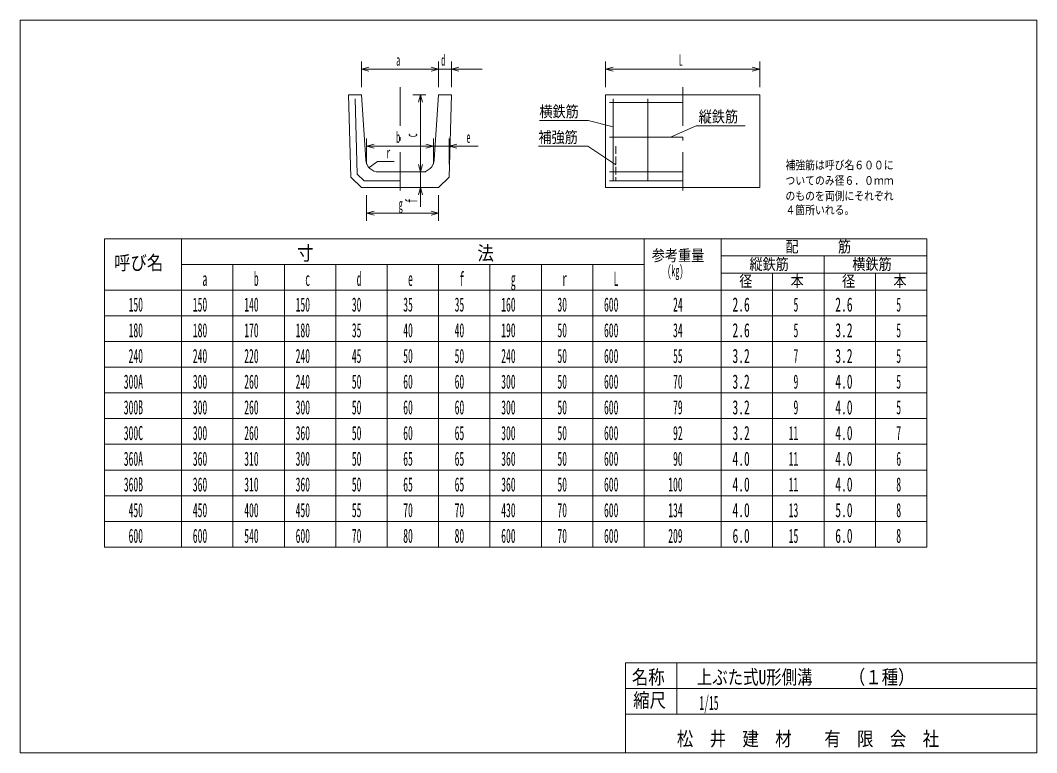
# Model space of a CAD drawing. Units: millimetres, scale not verified. Extents: x -25 to 3930, y 10 to 2860.
import ezdxf
from ezdxf.enums import TextEntityAlignment as Align

# ---------------------------------------------------------------- set-up
doc = ezdxf.new("R2010")
doc.units = ezdxf.units.MM
doc.header["$LTSCALE"] = 5
doc.linetypes.add('USER1', pattern=[50.5, 30, -9, 2.5, -9])
doc.linetypes.add('USER2', pattern=[8, 6, -2])
doc.layers.add('1', color=7, linetype='Continuous', lineweight=18)
doc.styles.add('ＭＳ ゴシック', font='')
doc.styles.get('ＭＳ ゴシック').set_extended_font_data('MS Gothic')

msp = doc.modelspace()

# ---------------------------------------------------------------- linework, layer by layer
at = {"layer": '1'}
for p, q in [((-25, 10), (-25, 2860)), ((-25, 2860), (3930, 2860)), ((3930, 2860), (3930, 310)), ((1302.5, 2700), (1302.5, 2600)), ((1602.5, 2700), (1602.5, 2600)), ((1602.5, 2700), (1602.5, 2600)), ((1652.5, 2700), (1652.5, 2600)), ((2252.5, 2700), (2252.5, 2600)), ((2852.5, 2700), (2852.5, 2600)), ((1302.5, 2670), (1331.478, 2677.765)), ((1302.5, 2670), (1602.5, 2670)), ((1302.5, 2670), (1331.478, 2662.235)), ((1482.5, 2670), (1772.5, 2670)), ((1602.5, 2670), (1573.522, 2677.765)), ((1602.5, 2670), (1573.522, 2677.765)), ((1602.5, 2670), (1573.522, 2662.235)), ((1602.5, 2670), (1573.522, 2662.235)), ((1652.5, 2670), (1681.478, 2677.765)), ((1652.5, 2670), (1681.478, 2662.235)), ((2252.5, 2670), (2281.478, 2677.765)), ((2252.5, 2670), (2852.5, 2670)), ((2252.5, 2670), (2281.478, 2662.235)), ((2852.5, 2670), (2823.522, 2677.765)), ((2852.5, 2670), (2823.522, 2662.235)), ((1252.5, 2570), (1302.5, 2570)), ((1252.5, 2570), (1261.389, 2249.985)), ((1277.926, 2555), (1286.071, 2261.784)), ((1302.5, 2570), (1319.388, 2316.674)), ((1502.5, 2570), (1552.5, 2570)), ((1532.5, 2570), (1524.735, 2541.022)), ((1532.5, 2270), (1532.5, 2570)), ((1532.5, 2570), (1540.265, 2541.022)), ((1585.612, 2316.674), (1602.5, 2570)), ((1602.5, 2570), (1652.5, 2570)), ((1652.5, 2570), (1643.611, 2249.985)), ((2252.5, 2570), (2852.5, 2570)), ((2252.5, 2210), (2252.5, 2570)), ((2267.5, 2540), (2552.5, 2540)), ((2282.5, 2555), (2282.5, 2235)), ((2417.5, 2555), (2417.5, 2235)), ((2852.5, 2570), (2852.5, 2210)), ((2185, 2470), (1995, 2470)), ((2282.5, 2446.005), (2185, 2470)), ((2505, 2405), (2605, 2450)), ((2605, 2450), (2795, 2450)), ((1322.5, 2400), (1322.5, 2300)), ((1322.5, 2370), (1351.478, 2377.765)), ((1532.5, 2134.435), (1532.5, 2390)), ((1582.5, 2370), (1553.522, 2377.765)), ((1582.5, 2370), (1553.522, 2377.765)), ((1582.5, 2400), (1582.5, 2300)), ((1582.5, 2400), (1582.5, 2300)), ((1644.167, 2400), (1644.167, 2300)), ((1644.167, 2370), (1673.144, 2377.765)), ((2267.5, 2405), (2552.5, 2405)), ((1322.5, 2370), (1582.5, 2370)), ((1322.5, 2370), (1351.478, 2362.235)), ((1462.5, 2370), (1756.03, 2370)), ((1582.5, 2370), (1553.522, 2362.235)), ((1582.5, 2370), (1553.522, 2362.235)), ((1644.167, 2370), (1673.144, 2362.235)), ((2183.933, 2370), (1991.202, 2370)), ((2292.5, 2298.173), (2183.933, 2370)), ((1331.882, 2286.81), (1365, 2310)), ((1365, 2310), (1430, 2310)), ((1532.5, 2270), (1524.735, 2298.978)), ((1532.5, 2270), (1524.735, 2298.978)), ((1532.5, 2270), (1540.265, 2298.978)), ((1532.5, 2270), (1540.265, 2298.978)), ((1286.071, 2261.784), (1312.855, 2235)), ((1369.278, 2270), (1535.722, 2270)), ((1502.5, 2270), (1552.5, 2270)), ((2267.5, 2270), (2552.5, 2270)), ((1302.5, 2210), (1261.389, 2249.985)), ((1312.855, 2235), (1452.5, 2235)), ((1602.5, 2210), (1643.611, 2249.985)), ((2267.5, 2235), (2552.5, 2235)), ((1602.5, 2210), (1302.5, 2210)), ((1322.5, 2080), (1322.5, 2180)), ((1532.5, 2210), (1524.735, 2181.022)), ((1532.5, 2210), (1540.265, 2181.022)), ((1602.5, 2080), (1602.5, 2180)), ((2852.5, 2210), (2252.5, 2210)), ((1322.5, 2110), (1351.478, 2117.765)), ((1322.5, 2110), (1602.5, 2110)), ((1322.5, 2110), (1351.478, 2102.235)), ((1602.5, 2110), (1573.522, 2117.765)), ((1602.5, 2110), (1573.522, 2102.235)), ((302.5, 2010), (302.5, 810)), ((302.5, 2010), (2402.5, 2010)), ((602.5, 2010), (602.5, 810)), ((2402.5, 2010), (2702.5, 2010)), ((2402.5, 2010), (2402.5, 1810)), ((2402.5, 810), (2402.5, 2010)), ((2702.5, 2010), (2702.5, 810)), ((2702.5, 2010), (2702.5, 1910)), ((2702.5, 2010), (3502.5, 2010)), ((2702.5, 2010), (2702.5, 810)), ((3502.5, 2010), (3502.5, 810)), ((3502.5, 1944), (2702.5, 1944)), ((3102.5, 1944), (3102.5, 1810)), ((2402.5, 1910), (602.5, 1910)), ((802.5, 1910), (802.5, 1810)), ((1002.5, 1810), (1002.5, 1910)), ((1202.5, 1910), (1202.5, 1810)), ((1402.5, 1810), (1402.5, 1910)), ((1602.5, 1910), (1602.5, 1810)), ((1802.5, 1810), (1802.5, 1910)), ((2002.5, 1810), (2002.5, 1910)), ((2202.5, 1910), (2202.5, 810)), ((2702.5, 810), (2702.5, 1910)), ((2702.5, 1876), (3502.5, 1876)), ((2902.5, 1810), (2902.5, 1876)), ((3302.5, 1810), (3302.5, 1876)), ((302.5, 1810), (2402.5, 1810)), ((802.5, 1810), (802.5, 810)), ((1002.5, 1810), (1002.5, 810)), ((1202.5, 1810), (1202.5, 810)), ((1402.5, 1810), (1402.5, 810)), ((1602.5, 1810), (1602.5, 810)), ((1802.5, 1810), (1802.5, 810)), ((2002.5, 1810), (2002.5, 810)), ((2402.5, 1810), (2702.5, 1810)), ((2402.5, 810), (2402.5, 1810)), ((2702.5, 1810), (3502.5, 1810)), ((2902.5, 1810), (2902.5, 810)), ((3102.5, 810), (3102.5, 1810)), ((3302.5, 1810), (3302.5, 810)), ((2402.5, 1710), (302.5, 1710)), ((2402.5, 1710), (2702.5, 1710)), ((2702.5, 1710), (3502.5, 1710)), ((2402.5, 1610), (302.5, 1610)), ((2402.5, 1610), (2702.5, 1610)), ((2702.5, 1610), (3502.5, 1610)), ((2402.5, 1510), (302.5, 1510)), ((2402.5, 1510), (2702.5, 1510)), ((2702.5, 1510), (3502.5, 1510)), ((2402.5, 1410), (302.5, 1410)), ((2402.5, 1410), (2702.5, 1410)), ((2702.5, 1410), (3502.5, 1410)), ((2402.5, 1310), (302.5, 1310)), ((2402.5, 1310), (2702.5, 1310)), ((2702.5, 1310), (3502.5, 1310)), ((2402.5, 1210), (302.5, 1210)), ((2402.5, 1210), (2702.5, 1210)), ((2702.5, 1210), (3502.5, 1210)), ((2402.5, 1110), (302.5, 1110)), ((2402.5, 1110), (2702.5, 1110)), ((2702.5, 1110), (3502.5, 1110)), ((2402.5, 1010), (302.5, 1010)), ((2402.5, 1010), (2702.5, 1010)), ((2702.5, 1010), (3502.5, 1010)), ((2402.5, 910), (302.5, 910)), ((2402.5, 910), (2702.5, 910)), ((2702.5, 910), (3502.5, 910)), ((2402.5, 810), (302.5, 810)), ((2702.5, 810), (2402.5, 810)), ((3502.5, 810), (2702.5, 810)), ((2330, 360), (3930, 360)), ((2330, 360), (2330, 160)), ((2530, 360), (2530, 160)), ((3930, 160), (3930, 310)), ((2730, 260), (2330, 260)), ((2730, 260), (3930, 260)), ((2330, 160), (2330, 10)), ((2330, 160), (3930, 160)), ((3930, 160), (3930, 10)), ((3930, 10), (-25, 10))]:
    msp.add_line(p, q, dxfattribs=at)
at = {"layer": '1', "linetype": 'USER1'}
for p, q in [((1452.5, 2600), (1452.5, 2180)), ((2552.5, 2600), (2552.5, 2180))]:
    msp.add_line(p, q, dxfattribs=at)
at = {"layer": '1', "linetype": 'USER2'}
msp.add_line((2292.5, 2370), (2292.5, 2235), dxfattribs=at)
at = {"layer": '1'}
for centre, start, end in [((1369.278, 2320), 183.81408, 270), ((1535.722, 2320), 270, 356.18592)]:
    msp.add_arc(centre, 50, start, end, dxfattribs=at)

# ---------------------------------------------------------------- texts
at = {"layer": '1', "style": 'ＭＳ ゴシック'}
for s, height, width, p in [('d', 43.99, 0.5, (1612.5, 2670)), ('a', 43.99, 0.5, (1437.5, 2670)), ('L', 43.99, 0.5, (2537.5, 2670)), ('横鉄筋', 43.99, 0.85, (1995, 2470)), ('縦鉄筋', 43.99, 0.85, (2615, 2450)), ('b', 43.99, 0.5, (1437.5, 2370)), ('e', 43.99, 0.5, (1711.03, 2370)), ('補強筋', 43.99, 0.85, (1991.202, 2370)), ('r', 43.99, 0.5, (1400, 2310)), ('補強筋は呼び名６００に', 32.99, 0.85, (2952.5, 2270)), ('ついてのみ径６．０ｍｍ', 32.99, 0.85, (2952.5, 2210)), ('のものを両側にそれぞれ', 32.99, 0.85, (2952.5, 2150)), ('g', 43.99, 0.5, (1447.5, 2110)), ('４箇所いれる。', 32.99, 0.85, (2952.5, 2095.347)), ('寸\u3000\u3000\u3000\u3000\u3000\u3000\u3000\u3000\u3000\u3000法', 54.99, 0.85, (1052.5, 1910)), ('配\u3000\u3000\u3000筋', 43.99, 0.85, (2952.5, 1944)), ('呼び名', 54.99, 0.85, (340, 1872.5)), ('参考重量', 43.99, 0.85, (2432.5, 1910)), ('縦鉄筋', 43.99, 0.85, (2812.5, 1876)), ('横鉄筋', 43.99, 0.85, (3212.5, 1876)), ('(kg)', 43.99, 0.5, (2492.5, 1850)), ('a', 54.99, 0.5, (683.75, 1810)), ('b', 54.99, 0.5, (883.75, 1810)), ('c', 54.99, 0.5, (1083.75, 1810)), ('d', 54.99, 0.5, (1283.75, 1810)), ('e', 54.99, 0.5, (1483.75, 1810)), ('f', 54.99, 0.5, (1683.75, 1810)), ('g', 54.99, 0.5, (1883.75, 1810)), ('r', 54.99, 0.5, (2083.75, 1810)), ('L', 54.99, 0.5, (2283.75, 1810)), ('径', 43.99, 0.85, (2772.5, 1810)), ('本', 43.99, 0.85, (2972.5, 1810)), ('径', 43.99, 0.85, (3172.5, 1810)), ('本', 43.99, 0.85, (3372.5, 1810)), ('150', 54.99, 0.5, (396.25, 1710)), ('150', 54.99, 0.5, (646.25, 1710)), ('140', 54.99, 0.5, (846.25, 1710)), ('150', 54.99, 0.5, (1046.25, 1710)), ('30', 54.99, 0.5, (1265, 1710)), ('35', 54.99, 0.5, (1465, 1710)), ('35', 54.99, 0.5, (1665, 1710)), ('160', 54.99, 0.5, (1846.25, 1710)), ('30', 54.99, 0.5, (2065, 1710)), ('600', 54.99, 0.5, (2246.25, 1710)), ('24', 54.99, 0.5, (2515, 1710)), ('2.6', 54.99, 0.6, (2746.25, 1710)), ('5', 54.99, 0.5, (2983.75, 1710)), ('2.6', 54.99, 0.6, (3146.25, 1710)), ('5', 54.99, 0.5, (3383.75, 1710)), ('180', 54.99, 0.5, (396.25, 1610)), ('180', 54.99, 0.5, (646.25, 1610)), ('170', 54.99, 0.5, (846.25, 1610)), ('180', 54.99, 0.5, (1046.25, 1610)), ('35', 54.99, 0.5, (1265, 1610)), ('40', 54.99, 0.5, (1465, 1610)), ('40', 54.99, 0.5, (1665, 1610)), ('190', 54.99, 0.5, (1846.25, 1610)), ('50', 54.99, 0.5, (2065, 1610)), ('600', 54.99, 0.5, (2246.25, 1610)), ('34', 54.99, 0.5, (2515, 1610)), ('2.6', 54.99, 0.6, (2746.25, 1610)), ('5', 54.99, 0.5, (2983.75, 1610)), ('3.2', 54.99, 0.6, (3146.25, 1610)), ('5', 54.99, 0.5, (3383.75, 1610)), ('240', 54.99, 0.5, (396.25, 1510)), ('240', 54.99, 0.5, (646.25, 1510)), ('220', 54.99, 0.5, (846.25, 1510)), ('240', 54.99, 0.5, (1046.25, 1510)), ('45', 54.99, 0.5, (1265, 1510)), ('50', 54.99, 0.5, (1465, 1510)), ('50', 54.99, 0.5, (1665, 1510)), ('240', 54.99, 0.5, (1846.25, 1510)), ('50', 54.99, 0.5, (2065, 1510)), ('600', 54.99, 0.5, (2246.25, 1510)), ('55', 54.99, 0.5, (2515, 1510)), ('3.2', 54.99, 0.6, (2746.25, 1510)), ('7', 54.99, 0.5, (2983.75, 1510)), ('3.2', 54.99, 0.6, (3146.25, 1510)), ('5', 54.99, 0.5, (3383.75, 1510)), ('300A', 54.99, 0.5, (377.5, 1410)), ('300', 54.99, 0.5, (646.25, 1410)), ('260', 54.99, 0.5, (846.25, 1410)), ('240', 54.99, 0.5, (1046.25, 1410)), ('50', 54.99, 0.5, (1265, 1410)), ('60', 54.99, 0.5, (1465, 1410)), ('60', 54.99, 0.5, (1665, 1410)), ('300', 54.99, 0.5, (1846.25, 1410)), ('50', 54.99, 0.5, (2065, 1410)), ('600', 54.99, 0.5, (2246.25, 1410)), ('70', 54.99, 0.5, (2515, 1410)), ('3.2', 54.99, 0.6, (2746.25, 1410)), ('9', 54.99, 0.5, (2983.75, 1410)), ('4.0', 54.99, 0.6, (3146.25, 1410)), ('5', 54.99, 0.5, (3383.75, 1410)), ('300B', 54.99, 0.5, (377.5, 1310)), ('300', 54.99, 0.5, (646.25, 1310)), ('260', 54.99, 0.5, (846.25, 1310)), ('300', 54.99, 0.5, (1046.25, 1310)), ('50', 54.99, 0.5, (1265, 1310)), ('60', 54.99, 0.5, (1465, 1310)), ('60', 54.99, 0.5, (1665, 1310)), ('300', 54.99, 0.5, (1846.25, 1310)), ('50', 54.99, 0.5, (2065, 1310)), ('600', 54.99, 0.5, (2246.25, 1310)), ('79', 54.99, 0.5, (2515, 1310)), ('3.2', 54.99, 0.6, (2746.25, 1310)), ('9', 54.99, 0.5, (2983.75, 1310)), ('4.0', 54.99, 0.6, (3146.25, 1310)), ('5', 54.99, 0.5, (3383.75, 1310)), ('300C', 54.99, 0.5, (377.5, 1210)), ('300', 54.99, 0.5, (646.25, 1210)), ('260', 54.99, 0.5, (846.25, 1210)), ('360', 54.99, 0.5, (1046.25, 1210)), ('50', 54.99, 0.5, (1265, 1210)), ('60', 54.99, 0.5, (1465, 1210)), ('65', 54.99, 0.5, (1665, 1210)), ('300', 54.99, 0.5, (1846.25, 1210)), ('50', 54.99, 0.5, (2065, 1210)), ('600', 54.99, 0.5, (2246.25, 1210)), ('92', 54.99, 0.5, (2515, 1210)), ('3.2', 54.99, 0.6, (2746.25, 1210)), ('11', 54.99, 0.5, (2965, 1210)), ('4.0', 54.99, 0.6, (3146.25, 1210)), ('7', 54.99, 0.5, (3383.75, 1210)), ('360A', 54.99, 0.5, (377.5, 1110)), ('360', 54.99, 0.5, (646.25, 1110)), ('310', 54.99, 0.5, (846.25, 1110)), ('300', 54.99, 0.5, (1046.25, 1110)), ('50', 54.99, 0.5, (1265, 1110)), ('65', 54.99, 0.5, (1465, 1110)), ('65', 54.99, 0.5, (1665, 1110)), ('360', 54.99, 0.5, (1846.25, 1110)), ('50', 54.99, 0.5, (2065, 1110)), ('600', 54.99, 0.5, (2246.25, 1110)), ('90', 54.99, 0.5, (2515, 1110)), ('4.0', 54.99, 0.6, (2746.25, 1110)), ('11', 54.99, 0.5, (2965, 1110)), ('4.0', 54.99, 0.6, (3146.25, 1110)), ('6', 54.99, 0.5, (3383.75, 1110)), ('360B', 54.99, 0.5, (377.5, 1010)), ('360', 54.99, 0.5, (646.25, 1010)), ('310', 54.99, 0.5, (846.25, 1010)), ('360', 54.99, 0.5, (1046.25, 1010)), ('50', 54.99, 0.5, (1265, 1010)), ('65', 54.99, 0.5, (1465, 1010)), ('65', 54.99, 0.5, (1665, 1010)), ('360', 54.99, 0.5, (1846.25, 1010)), ('50', 54.99, 0.5, (2065, 1010)), ('600', 54.99, 0.5, (2246.25, 1010)), ('100', 54.99, 0.5, (2496.25, 1010)), ('4.0', 54.99, 0.6, (2746.25, 1010)), ('11', 54.99, 0.5, (2965, 1010)), ('4.0', 54.99, 0.6, (3146.25, 1010)), ('8', 54.99, 0.5, (3383.75, 1010)), ('450', 54.99, 0.5, (396.25, 910)), ('450', 54.99, 0.5, (646.25, 910)), ('400', 54.99, 0.5, (846.25, 910)), ('450', 54.99, 0.5, (1046.25, 910)), ('55', 54.99, 0.5, (1265, 910)), ('70', 54.99, 0.5, (1465, 910)), ('70', 54.99, 0.5, (1665, 910)), ('430', 54.99, 0.5, (1846.25, 910)), ('70', 54.99, 0.5, (2065, 910)), ('600', 54.99, 0.5, (2246.25, 910)), ('134', 54.99, 0.5, (2496.25, 910)), ('4.0', 54.99, 0.6, (2746.25, 910)), ('13', 54.99, 0.5, (2965, 910)), ('5.0', 54.99, 0.6, (3146.25, 910)), ('8', 54.99, 0.5, (3383.75, 910)), ('600', 54.99, 0.5, (396.25, 810)), ('600', 54.99, 0.5, (646.25, 810)), ('540', 54.99, 0.5, (846.25, 810)), ('600', 54.99, 0.5, (1046.25, 810)), ('70', 54.99, 0.5, (1265, 810)), ('80', 54.99, 0.5, (1465, 810)), ('80', 54.99, 0.5, (1665, 810)), ('600', 54.99, 0.5, (1846.25, 810)), ('70', 54.99, 0.5, (2065, 810)), ('600', 54.99, 0.5, (2246.25, 810)), ('209', 54.99, 0.5, (2496.25, 810)), ('6.0', 54.99, 0.6, (2746.25, 810)), ('15', 54.99, 0.5, (2965, 810)), ('6.0', 54.99, 0.6, (3146.25, 810)), ('8', 54.99, 0.5, (3383.75, 810)), ('名称', 54.99, 0.85, (2355, 260)), ('上ぶた式U形側溝', 54.99, 0.8, (2607.612, 260)), ('（１種）', 54.99, 0.85, (3199.373, 260)), ('縮尺', 54.99, 0.85, (2360, 170)), ('1/15', 54.99, 0.5, (2617.322, 160)), ('松\u3000井\u3000建\u3000材\u3000\u3000有\u3000限\u3000会\u3000社', 54.99, 0.85, (2530, 20))]:
    msp.add_text(s, height=height, dxfattribs=dict(at, width=width)).set_placement(p, align=Align.BOTTOM_LEFT)
at = {"layer": '1', "style": 'ＭＳ ゴシック', "width": 0.5}
for s, p in [('c', (1532.5, 2405)), ('f', (1532.5, 2149.435))]:
    msp.add_text(s, height=43.99, rotation=90, dxfattribs=at).set_placement(p, align=Align.BOTTOM_LEFT)

doc.saveas('drawing.dxf')
